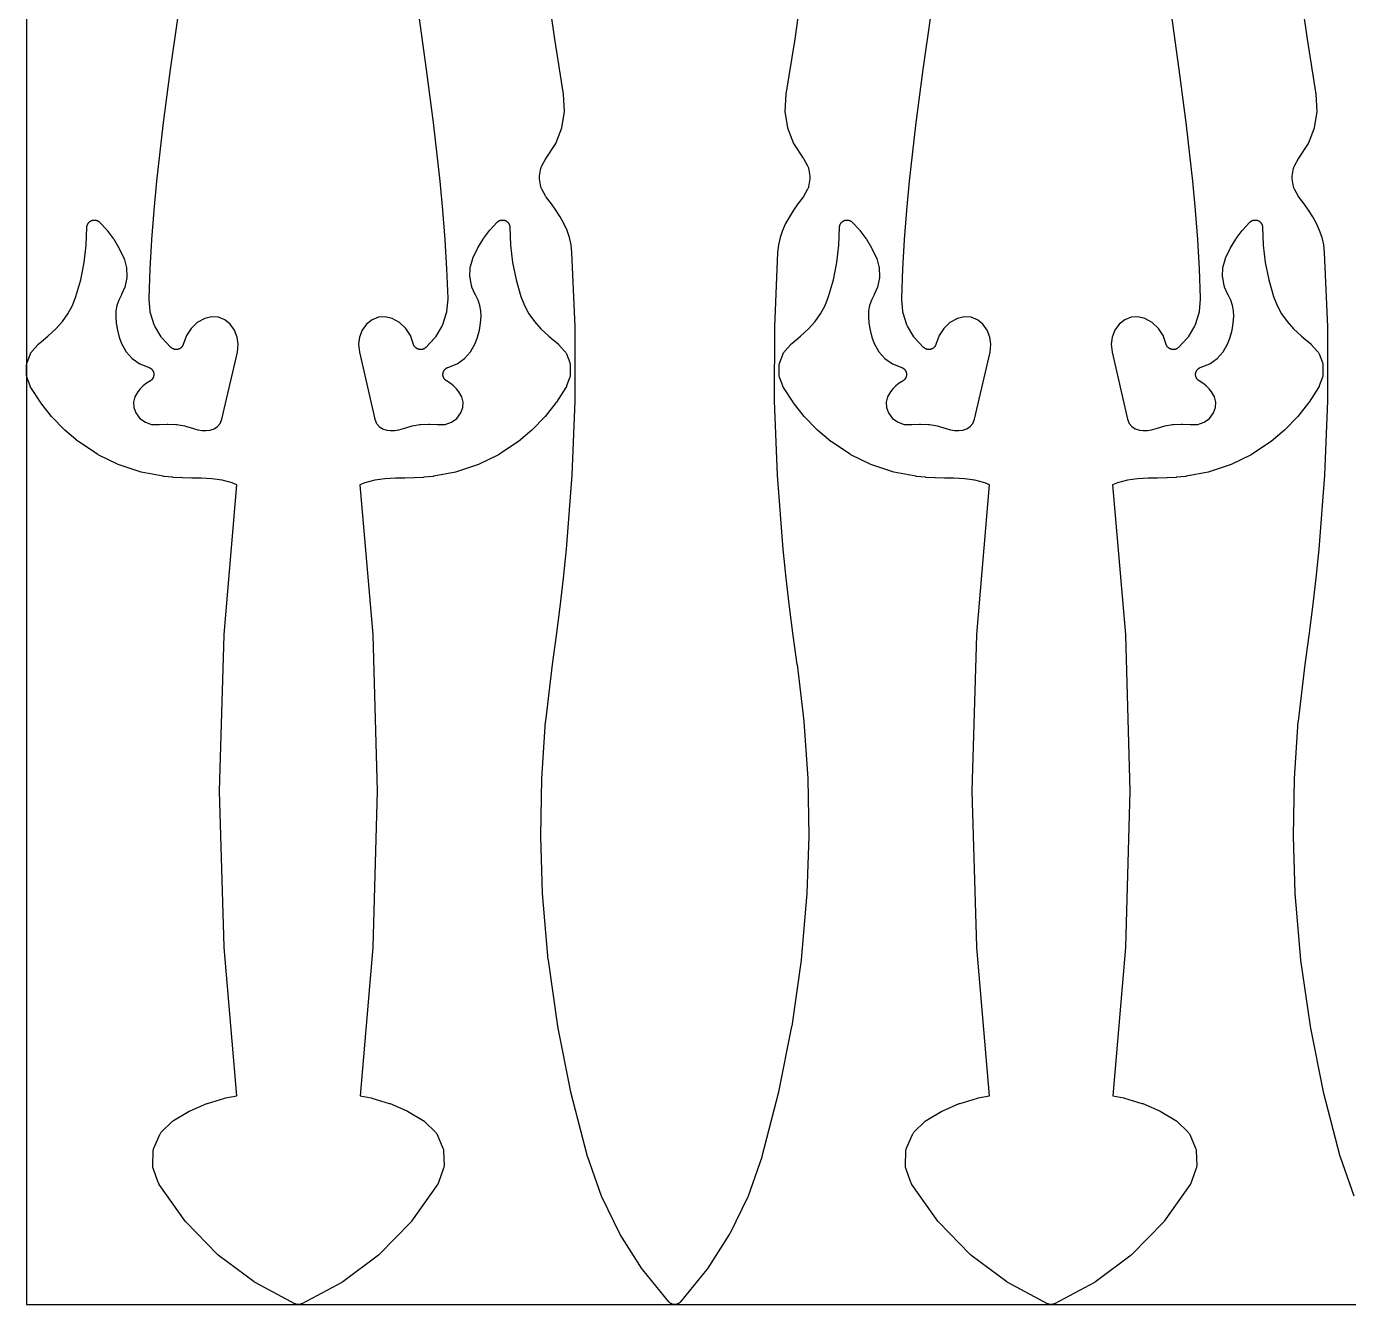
# Model space of a CAD drawing. Header units: metres. Extents: x 0 to 3000, y 0 to 1240.
# Drawn here: x 0 to 351.3, y 0 to 339.7 of the extents above; entities that cross this region are included whole.
import ezdxf

# ---------------------------------------------------------------- set-up
doc = ezdxf.new("R2010")
doc.units = ezdxf.units.M

msp = doc.modelspace()

# ---------------------------------------------------------------- linework, layer by layer
at = {"color": 7}
msp.add_lwpolyline([(0, 0), (3000, 0), (3000, 1240), (0, 1240), (0, 0)], close=True, dxfattribs=at)
at = {"color": 1}
for points in [[(206.26, 351.08), (204.14, 336.32), (204.14, 336.29), (201.82, 321.67), (201.56, 317.08), (202.25, 312.71), (203.84, 308.58), (206.42, 304.66), (206.45, 304.61), (206.49, 304.55), (207.58, 302.62), (207.66, 302.47), (207.72, 302.31), (207.77, 302.14), (207.81, 301.97), (208.17, 299.85), (208.2, 299.62), (208.2, 299.4), (208.17, 299.17), (207.81, 297.05), (207.77, 296.88), (207.72, 296.72), (207.66, 296.56), (207.58, 296.4), (206.49, 294.47), (206.46, 294.43), (206.44, 294.39), (206.41, 294.35), (206.38, 294.31), (206.35, 294.27), (206.32, 294.23), (205.02, 292.56), (203.83, 290.86), (202.73, 289.11), (201.74, 287.33), (200.88, 285.48), (200.24, 283.57), (199.8, 281.61), (199.57, 279.57), (198.75, 259.88), (198.72, 240.15), (199.48, 220.44), (201.02, 200.75), (201.82, 193.09), (202.71, 185.42), (203.69, 177.77), (204.75, 170.11), (204.75, 170.09), (204.76, 170.07), (206.55, 155.03), (206.56, 154.93), (207.59, 139.82), (207.59, 139.72), (207.86, 124.58), (207.86, 124.48), (207.37, 109.34), (207.37, 109.28), (207.36, 109.23), (205.85, 91.61), (205.84, 91.5), (203.35, 74), (203.33, 73.89), (199.88, 56.55), (199.85, 56.44), (195.44, 39.32), (195.41, 39.23), (195.39, 39.15), (191.75, 28.82), (191.66, 28.61), (186.88, 18.8), (186.76, 18.6), (180.88, 9.4), (180.74, 9.21), (173.81, 0.73), (173.81, 0.73), (173.81, 0.73), (173.74, 0.66), (173.68, 0.59), (173.68, 0.59), (173.67, 0.58), (173.6, 0.52), (173.53, 0.46), (173.53, 0.45), (173.53, 0.45), (173.45, 0.4), (173.38, 0.34), (173.37, 0.34), (173.37, 0.33), (173.29, 0.29), (173.21, 0.24), (173.2, 0.24), (173.2, 0.23), (173.12, 0.19), (173.03, 0.15), (173.03, 0.15), (173.02, 0.15), (172.93, 0.12), (172.85, 0.09), (172.84, 0.09), (172.84, 0.08), (172.75, 0.06), (172.66, 0.04), (172.65, 0.04), (172.65, 0.04), (172.56, 0.02), (172.46, 0.01), (172.46, 0.01), (172.45, 0.01), (172.36, 0), (172.27, 0), (172.26, 0), (172.26, 0), (172.16, 0), (172.07, 0.01), (172.07, 0.01), (172.06, 0.01), (171.97, 0.02), (171.88, 0.04), (171.87, 0.04), (171.87, 0.04), (171.78, 0.06), (171.69, 0.08), (171.68, 0.09), (171.68, 0.09), (171.59, 0.12), (171.5, 0.15), (171.5, 0.15), (171.49, 0.15), (171.41, 0.19), (171.32, 0.23), (171.32, 0.24), (171.32, 0.24), (171.23, 0.29), (171.15, 0.33), (171.15, 0.34), (171.15, 0.34), (171.07, 0.4), (171, 0.45), (170.99, 0.45), (170.99, 0.46), (170.92, 0.52), (170.85, 0.58), (170.85, 0.59), (170.84, 0.59), (170.78, 0.66), (170.72, 0.73), (170.72, 0.73), (170.71, 0.73), (163.78, 9.21), (163.65, 9.4), (157.76, 18.6), (157.65, 18.8), (152.86, 28.61), (152.77, 28.82), (149.14, 39.15), (149.11, 39.23), (149.09, 39.32), (144.67, 56.44), (144.65, 56.55), (141.19, 73.89), (141.17, 74), (138.68, 91.5), (138.67, 91.61), (137.16, 109.23), (137.16, 109.28), (137.15, 109.34), (136.66, 124.48), (136.66, 124.58), (136.93, 139.72), (136.94, 139.82), (137.97, 154.93), (137.98, 155.03), (139.77, 170.07), (139.77, 170.09), (139.77, 170.11), (140.84, 177.77), (141.81, 185.42), (142.7, 193.09), (143.5, 200.75), (145.05, 220.44), (145.81, 240.15), (145.78, 259.88), (144.95, 279.57), (144.72, 281.61), (144.28, 283.57), (143.64, 285.48), (142.79, 287.33), (141.79, 289.11), (140.69, 290.86), (139.51, 292.56), (138.2, 294.23), (138.17, 294.27), (138.14, 294.31), (138.12, 294.35), (138.09, 294.39), (138.06, 294.43), (138.04, 294.47), (136.94, 296.4), (136.87, 296.56), (136.8, 296.72), (136.75, 296.88), (136.71, 297.05), (136.35, 299.17), (136.32, 299.4), (136.32, 299.62), (136.35, 299.85), (136.71, 301.97), (136.75, 302.14), (136.8, 302.31), (136.87, 302.47), (136.94, 302.62), (138.04, 304.55), (138.07, 304.61), (138.11, 304.66), (140.68, 308.58), (142.28, 312.71), (142.97, 317.08), (142.7, 321.67), (140.38, 336.29), (140.38, 336.32), (138.26, 351.08)], [(352.77, 28.82), (349.14, 39.15), (349.11, 39.23), (349.09, 39.32), (344.67, 56.44), (344.65, 56.55), (341.19, 73.89), (341.17, 74), (338.68, 91.5), (338.67, 91.61), (337.16, 109.23), (337.16, 109.28), (337.15, 109.34), (336.66, 124.48), (336.66, 124.58), (336.93, 139.72), (336.94, 139.82), (337.97, 154.93), (337.98, 155.03), (339.77, 170.07), (339.77, 170.09), (339.77, 170.11), (340.84, 177.77), (341.81, 185.42), (342.7, 193.09), (343.5, 200.75), (345.05, 220.44), (345.81, 240.15), (345.78, 259.88), (344.95, 279.57), (344.72, 281.61), (344.28, 283.57), (343.64, 285.48), (342.79, 287.33), (341.79, 289.11), (340.69, 290.86), (339.51, 292.56), (338.2, 294.23), (338.17, 294.27), (338.14, 294.31), (338.12, 294.35), (338.09, 294.39), (338.06, 294.43), (338.04, 294.47), (336.94, 296.4), (336.87, 296.56), (336.8, 296.72), (336.75, 296.88), (336.71, 297.05), (336.35, 299.17), (336.32, 299.4), (336.32, 299.62), (336.35, 299.85), (336.71, 301.97), (336.75, 302.14), (336.8, 302.31), (336.87, 302.47), (336.94, 302.62), (338.04, 304.55), (338.07, 304.61), (338.11, 304.66), (340.68, 308.58), (342.28, 312.71), (342.97, 317.08), (342.7, 321.67), (340.38, 336.29), (340.38, 336.32), (338.26, 351.08)], [(104.14, 342.98), (106.26, 328.22), (106.26, 328.19), (108.16, 313.4), (108.16, 313.37), (109.84, 298.56), (109.84, 298.54), (109.84, 298.53), (110.58, 290.81), (110.59, 290.77), (111.18, 283.04), (111.18, 283), (111.63, 275.26), (111.63, 275.22), (111.93, 267.47), (111.93, 267.45), (111.93, 267.42), (111.93, 267.35), (111.93, 267.28), (111.93, 267.25), (111.93, 267.23), (111.65, 263.94), (111.62, 263.72), (111.56, 263.5), (110.57, 260.4), (110.49, 260.19), (110.39, 259.99), (108.74, 257.18), (108.61, 257), (108.47, 256.82), (106.2, 254.43), (106.14, 254.37), (106.08, 254.31), (106.07, 254.3), (106.06, 254.29), (105.99, 254.24), (105.93, 254.19), (105.92, 254.18), (105.9, 254.17), (105.83, 254.13), (105.76, 254.08), (105.75, 254.07), (105.74, 254.07), (105.66, 254.03), (105.59, 253.99), (105.58, 253.98), (105.56, 253.98), (105.49, 253.95), (105.41, 253.91), (105.39, 253.91), (105.38, 253.91), (105.3, 253.88), (105.22, 253.86), (105.21, 253.86), (105.19, 253.85), (105.11, 253.84), (105.03, 253.82), (105.01, 253.82), (105, 253.82), (104.92, 253.81), (104.83, 253.8), (104.82, 253.8), (104.8, 253.8), (104.72, 253.8), (104.64, 253.81), (104.62, 253.81), (104.61, 253.81), (104.52, 253.82), (104.44, 253.83), (104.43, 253.83), (104.41, 253.83), (104.33, 253.85), (104.25, 253.87), (104.23, 253.87), (104.22, 253.87), (104.14, 253.9), (104.06, 253.92), (104.05, 253.93), (104.03, 253.93), (103.96, 253.97), (103.88, 254), (103.87, 254.01), (103.85, 254.01), (103.78, 254.05), (103.71, 254.09), (103.7, 254.1), (103.68, 254.11), (103.61, 254.16), (103.55, 254.2), (103.53, 254.21), (103.52, 254.22), (103.46, 254.28), (103.39, 254.33), (103.38, 254.34), (103.37, 254.35), (103.32, 254.41), (103.26, 254.47), (103.25, 254.48), (103.24, 254.49), (103.19, 254.56), (103.13, 254.62), (103.13, 254.63), (103.12, 254.64), (103.07, 254.72), (103.03, 254.78), (103.02, 254.8), (103.01, 254.81), (102.97, 254.88), (102.93, 254.96), (102.93, 254.97), (102.92, 254.99), (102.89, 255.06), (102.86, 255.14), (102.02, 257.54), (100.78, 259.43), (99.13, 260.97), (97.15, 262.07), (95.32, 262.5), (93.52, 262.37), (91.84, 261.72), (90.37, 260.54), (89.23, 258.95), (88.51, 257.13), (88.24, 255.2), (88.47, 253.1), (92.59, 235.32), (93.05, 234.17), (93.72, 233.34), (94.6, 232.74), (95.73, 232.39), (96.76, 232.29), (97.87, 232.33), (98.98, 232.51), (100.17, 232.85), (102.23, 233.46), (102.46, 233.51), (104.57, 233.86), (104.8, 233.89), (106.94, 234), (107.18, 233.99), (109.23, 233.86), (111.25, 233.91), (112.92, 234.48), (114.36, 235.51), (115.45, 236.97), (115.95, 238.36), (116.04, 239.8), (115.72, 241.22), (114.94, 242.6), (114.28, 243.37), (113.48, 244.15), (112.61, 244.84), (111.59, 245.5), (111.57, 245.51), (111.54, 245.53), (111.49, 245.57), (111.43, 245.61), (111.41, 245.63), (111.39, 245.65), (111.34, 245.69), (111.28, 245.74), (111.26, 245.76), (111.24, 245.78), (111.2, 245.83), (111.15, 245.88), (111.13, 245.91), (111.11, 245.93), (111.07, 245.98), (111.03, 246.04), (111.01, 246.06), (111, 246.09), (110.96, 246.15), (110.93, 246.21), (110.91, 246.23), (110.9, 246.26), (110.87, 246.32), (110.84, 246.38), (110.83, 246.41), (110.82, 246.44), (110.79, 246.5), (110.77, 246.57), (110.76, 246.59), (110.75, 246.62), (110.74, 246.69), (110.72, 246.76), (110.71, 246.78), (110.71, 246.81), (110.7, 246.88), (110.69, 246.95), (110.69, 246.98), (110.68, 247.01), (110.68, 247.08), (110.67, 247.14), (110.68, 247.17), (110.67, 247.2), (110.68, 247.27), (110.68, 247.34), (110.68, 247.37), (110.69, 247.4), (110.7, 247.47), (110.71, 247.54), (110.71, 247.56), (110.72, 247.59), (110.74, 247.66), (110.75, 247.73), (110.76, 247.75), (110.77, 247.78), (110.79, 247.85), (110.81, 247.91), (110.83, 247.94), (110.84, 247.97), (110.87, 248.03), (110.9, 248.09), (110.91, 248.12), (110.92, 248.14), (110.96, 248.2), (110.99, 248.26), (111.01, 248.28), (111.03, 248.31), (111.07, 248.36), (111.11, 248.42), (111.13, 248.44), (111.14, 248.47), (111.19, 248.52), (111.24, 248.57), (111.26, 248.59), (111.28, 248.61), (111.33, 248.66), (111.38, 248.7), (111.4, 248.72), (111.42, 248.74), (111.48, 248.78), (111.54, 248.82), (111.56, 248.84), (111.58, 248.85), (111.64, 248.89), (111.7, 248.93), (111.73, 248.94), (111.75, 248.95), (111.82, 248.98), (111.88, 249.01), (111.91, 249.02), (111.93, 249.03), (114.42, 250.03), (116.41, 251.41), (118.03, 253.2), (119.26, 255.4), (119.88, 257.11), (120.36, 258.93), (120.67, 260.79), (120.8, 262.65), (120.73, 264.12), (120.47, 265.54), (120.01, 266.92), (119.29, 268.34), (119.28, 268.38), (119.25, 268.43), (118.39, 270.38), (118.31, 270.59), (118.25, 270.82), (117.87, 272.89), (117.84, 273.12), (117.84, 273.35), (117.93, 275.45), (117.95, 275.68), (118.01, 275.91), (118.59, 277.96), (118.61, 278.02), (118.63, 278.09), (118.64, 278.12), (118.65, 278.15), (118.68, 278.21), (118.71, 278.27), (119.86, 280.69), (119.95, 280.87), (121.34, 283.16), (121.45, 283.32), (123.06, 285.46), (123.19, 285.61), (125.01, 287.58), (125.01, 287.58), (125.01, 287.59), (125.08, 287.65), (125.15, 287.72), (125.15, 287.72), (125.15, 287.72), (125.23, 287.78), (125.3, 287.84), (125.3, 287.84), (125.31, 287.85), (125.39, 287.9), (125.47, 287.95), (125.47, 287.95), (125.47, 287.95), (125.56, 288), (125.64, 288.04), (125.64, 288.04), (125.65, 288.04), (125.73, 288.08), (125.82, 288.11), (125.83, 288.12), (125.83, 288.12), (125.92, 288.14), (126.01, 288.17), (126.01, 288.17), (126.02, 288.17), (126.11, 288.19), (126.2, 288.21), (126.21, 288.21), (126.21, 288.21), (126.3, 288.21), (126.4, 288.22), (126.4, 288.22), (126.41, 288.22), (126.5, 288.22), (126.6, 288.22), (126.6, 288.22), (126.6, 288.22), (126.7, 288.21), (126.79, 288.2), (126.79, 288.2), (126.8, 288.2), (126.89, 288.18), (126.98, 288.16), (126.99, 288.16), (126.99, 288.16), (127.08, 288.13), (127.17, 288.1), (127.17, 288.1), (127.18, 288.1), (127.26, 288.06), (127.35, 288.02), (127.35, 288.02), (127.36, 288.02), (127.44, 287.98), (127.52, 287.93), (127.53, 287.93), (127.53, 287.93), (127.61, 287.87), (127.68, 287.82), (127.69, 287.82), (127.69, 287.82), (127.76, 287.75), (127.84, 287.69), (127.84, 287.69), (127.84, 287.69), (127.91, 287.62), (127.97, 287.55), (127.97, 287.55), (127.98, 287.55), (128.04, 287.47), (128.1, 287.4), (128.1, 287.4), (128.1, 287.39), (128.15, 287.31), (128.2, 287.24), (128.2, 287.23), (128.21, 287.23), (128.25, 287.15), (128.29, 287.06), (128.29, 287.06), (128.3, 287.06), (128.33, 286.97), (128.37, 286.88), (128.37, 286.88), (128.37, 286.87), (128.4, 286.78), (128.42, 286.69), (128.42, 286.69), (128.42, 286.69), (128.44, 286.59), (128.46, 286.5), (128.46, 286.5), (128.46, 286.49), (128.47, 286.4), (128.48, 286.3), (128.48, 286.3), (128.48, 286.3), (128.65, 281.55), (129.19, 276.93), (130.1, 272.36), (131.38, 267.89), (132.32, 265.52), (133.52, 263.3), (134.97, 261.25), (136.69, 259.33), (137.74, 258.33), (138.85, 257.32), (139.99, 256.35), (141.18, 255.39), (141.23, 255.34), (141.28, 255.3), (141.3, 255.28), (141.33, 255.26), (141.37, 255.21), (141.42, 255.16), (143.1, 253.26), (143.22, 253.12), (143.32, 252.97), (143.4, 252.82), (143.47, 252.65), (144.36, 250.35), (144.41, 250.19), (144.45, 250.02), (144.48, 249.84), (144.49, 249.67), (144.52, 247.21), (144.52, 247.03), (144.5, 246.85), (144.46, 246.67), (144.41, 246.5), (143.55, 244.12), (143.54, 244.08), (143.53, 244.05), (143.5, 243.99), (143.5, 243.99), (143.48, 243.93), (143.46, 243.9), (143.45, 243.87), (143.41, 243.82), (143.38, 243.76), (143.37, 243.73), (143.35, 243.7), (140.82, 239.8), (140.71, 239.64), (137.82, 236.02), (137.69, 235.87), (134.46, 232.54), (134.32, 232.41), (130.77, 229.41), (130.76, 229.4), (130.75, 229.38), (130.68, 229.34), (130.62, 229.29), (130.6, 229.28), (130.59, 229.27), (125.66, 225.99), (125.43, 225.86), (120.13, 223.27), (119.89, 223.17), (114.3, 221.31), (114.04, 221.24), (108.23, 220.13), (108.14, 220.12), (108.06, 220.1), (105.62, 219.85), (105.55, 219.84), (103.11, 219.67), (103.04, 219.67), (100.59, 219.58), (100.52, 219.58), (98.1, 219.59), (95.27, 219.48), (92.55, 219.07), (89.9, 218.36), (88.61, 217.85), (92.01, 178.05), (92.02, 177.94), (93.19, 136.55), (93.19, 136.44), (92.02, 95.05), (92.01, 94.93), (88.64, 55.46), (91.59, 54.92), (91.82, 54.87), (96.42, 53.47), (96.63, 53.39), (101.04, 51.46), (101.25, 51.36), (105.41, 48.93), (105.46, 48.9), (105.51, 48.87), (105.54, 48.85), (105.58, 48.82), (105.62, 48.79), (105.66, 48.76), (105.7, 48.73), (105.73, 48.7), (105.77, 48.66), (105.81, 48.63), (108.68, 45.79), (108.81, 45.65), (108.93, 45.5), (109.03, 45.34), (109.11, 45.17), (110.67, 41.59), (110.73, 41.41), (110.78, 41.23), (110.82, 41.05), (110.83, 40.86), (110.98, 36.96), (110.97, 36.77), (110.95, 36.58), (110.92, 36.4), (110.86, 36.21), (109.5, 32.42), (109.47, 32.35), (109.44, 32.28), (109.43, 32.26), (109.42, 32.24), (109.38, 32.17), (109.35, 32.1), (109.34, 32.08), (109.33, 32.06), (109.29, 32), (109.25, 31.94), (102.32, 22.16), (102.22, 22.03), (102.12, 21.92), (93.81, 13.38), (93.7, 13.27), (93.58, 13.17), (84.05, 6.02), (83.92, 5.93), (83.79, 5.85), (73.2, 0.23), (73.12, 0.19), (73.03, 0.15), (73.03, 0.15), (73.02, 0.15), (72.93, 0.12), (72.85, 0.09), (72.84, 0.09), (72.84, 0.08), (72.75, 0.06), (72.66, 0.04), (72.65, 0.04), (72.65, 0.04), (72.56, 0.02), (72.46, 0.01), (72.46, 0.01), (72.45, 0.01), (72.36, 0), (72.27, 0), (72.26, 0), (72.26, 0), (72.16, 0), (72.07, 0.01), (72.07, 0.01), (72.06, 0.01), (71.97, 0.02), (71.88, 0.04), (71.87, 0.04), (71.87, 0.04), (71.78, 0.06), (71.69, 0.08), (71.68, 0.09), (71.68, 0.09), (71.59, 0.12), (71.5, 0.15), (71.5, 0.15), (71.49, 0.15), (71.41, 0.19), (71.32, 0.23), (60.74, 5.85), (60.6, 5.93), (60.48, 6.02), (50.95, 13.17), (50.83, 13.27), (50.71, 13.38), (42.4, 21.92), (42.3, 22.03), (42.2, 22.16), (35.28, 31.94), (35.24, 32), (35.2, 32.06), (35.19, 32.08), (35.17, 32.1), (35.14, 32.17), (35.1, 32.24), (35.09, 32.26), (35.08, 32.28), (35.06, 32.35), (35.03, 32.42), (33.66, 36.21), (33.61, 36.4), (33.57, 36.58), (33.55, 36.77), (33.55, 36.96), (33.69, 40.86), (33.71, 41.05), (33.74, 41.23), (33.79, 41.41), (33.86, 41.59), (35.41, 45.17), (35.5, 45.34), (35.6, 45.5), (35.71, 45.65), (35.84, 45.79), (38.71, 48.63), (38.75, 48.66), (38.79, 48.7), (38.83, 48.73), (38.86, 48.76), (38.9, 48.79), (38.95, 48.82), (38.98, 48.85), (39.02, 48.87), (39.07, 48.9), (39.11, 48.93), (43.28, 51.36), (43.49, 51.46), (47.89, 53.39), (48.11, 53.47), (52.71, 54.87), (52.93, 54.92), (55.89, 55.46), (52.51, 94.93), (52.51, 95.05), (51.33, 136.44), (51.33, 136.55), (52.51, 177.94), (52.51, 178.05), (55.91, 217.85), (54.63, 218.36), (51.97, 219.07), (49.25, 219.48), (46.42, 219.59), (44.01, 219.58), (43.94, 219.58), (41.49, 219.67), (41.42, 219.67), (38.97, 219.84), (38.9, 219.85), (36.46, 220.1), (36.38, 220.12), (36.3, 220.13), (30.48, 221.24), (30.23, 221.31), (24.64, 223.17), (24.39, 223.27), (19.09, 225.86), (18.86, 225.99), (13.93, 229.27), (13.92, 229.28), (13.91, 229.29), (13.84, 229.34), (13.78, 229.38), (13.76, 229.4), (13.75, 229.41), (10.2, 232.41), (10.06, 232.54), (6.83, 235.87), (6.7, 236.02), (3.82, 239.64), (3.7, 239.8), (1.18, 243.7), (1.16, 243.73), (1.14, 243.76), (1.11, 243.82), (1.08, 243.87), (1.06, 243.9), (1.05, 243.93), (1.02, 243.99), (1, 244.05), (0.99, 244.08), (0.97, 244.12), (0.12, 246.5), (0.06, 246.67), (0.03, 246.85), (0.01, 247.03), (0, 247.21), (0.04, 249.67), (0.05, 249.84), (0.07, 250.02), (0.11, 250.19), (0.17, 250.35), (1.05, 252.65), (1.12, 252.82), (1.21, 252.97), (1.31, 253.12), (1.42, 253.26), (3.1, 255.16), (3.15, 255.21), (3.2, 255.26), (3.22, 255.28), (3.24, 255.3), (3.29, 255.34), (3.34, 255.39), (4.53, 256.35), (5.67, 257.32), (6.78, 258.33), (7.83, 259.33), (9.56, 261.25), (11.01, 263.3), (12.21, 265.52), (13.15, 267.89), (14.42, 272.36), (15.33, 276.93), (15.88, 281.55), (16.05, 286.3), (16.05, 286.3), (16.05, 286.3), (16.06, 286.4), (16.06, 286.49), (16.07, 286.5), (16.07, 286.5), (16.08, 286.59), (16.1, 286.69), (16.1, 286.69), (16.1, 286.69), (16.13, 286.78), (16.16, 286.87), (16.16, 286.88), (16.16, 286.88), (16.19, 286.97), (16.23, 287.06), (16.23, 287.06), (16.23, 287.06), (16.27, 287.15), (16.32, 287.23), (16.32, 287.23), (16.32, 287.24), (16.37, 287.31), (16.42, 287.39), (16.43, 287.4), (16.43, 287.4), (16.49, 287.47), (16.55, 287.55), (16.55, 287.55), (16.55, 287.55), (16.62, 287.62), (16.68, 287.69), (16.69, 287.69), (16.69, 287.69), (16.76, 287.75), (16.83, 287.82), (16.84, 287.82), (16.84, 287.82), (16.92, 287.87), (17, 287.93), (17, 287.93), (17, 287.93), (17.08, 287.98), (17.17, 288.02), (17.17, 288.02), (17.17, 288.02), (17.26, 288.06), (17.35, 288.1), (17.35, 288.1), (17.35, 288.1), (17.44, 288.13), (17.54, 288.16), (17.54, 288.16), (17.54, 288.16), (17.63, 288.18), (17.73, 288.2), (17.73, 288.2), (17.73, 288.2), (17.83, 288.21), (17.92, 288.22), (17.93, 288.22), (17.93, 288.22), (18.02, 288.22), (18.12, 288.22), (18.12, 288.22), (18.12, 288.22), (18.22, 288.21), (18.31, 288.21), (18.32, 288.21), (18.32, 288.21), (18.41, 288.19), (18.51, 288.17), (18.51, 288.17), (18.51, 288.17), (18.6, 288.14), (18.7, 288.12), (18.7, 288.12), (18.7, 288.11), (18.79, 288.08), (18.88, 288.04), (18.88, 288.04), (18.88, 288.04), (18.97, 288), (19.05, 287.95), (19.05, 287.95), (19.06, 287.95), (19.14, 287.9), (19.22, 287.85), (19.22, 287.84), (19.22, 287.84), (19.3, 287.78), (19.37, 287.72), (19.37, 287.72), (19.37, 287.72), (19.44, 287.65), (19.51, 287.59), (19.51, 287.58), (19.51, 287.58), (21.34, 285.61), (21.46, 285.46), (23.07, 283.32), (23.19, 283.16), (24.57, 280.87), (24.67, 280.69), (25.82, 278.27), (25.84, 278.21), (25.87, 278.15), (25.88, 278.12), (25.89, 278.09), (25.91, 278.02), (25.94, 277.96), (26.52, 275.91), (26.57, 275.68), (26.59, 275.45), (26.69, 273.35), (26.69, 273.12), (26.66, 272.89), (26.27, 270.82), (26.21, 270.59), (26.13, 270.38), (25.27, 268.43), (25.25, 268.38), (25.23, 268.34), (24.52, 266.92), (24.06, 265.54), (23.79, 264.12), (23.73, 262.65), (23.86, 260.79), (24.16, 258.93), (24.64, 257.11), (25.26, 255.4), (26.49, 253.2), (28.12, 251.41), (30.1, 250.03), (32.59, 249.03), (32.62, 249.02), (32.65, 249.01), (32.71, 248.98), (32.77, 248.95), (32.8, 248.94), (32.82, 248.93), (32.88, 248.89), (32.94, 248.85), (32.96, 248.84), (32.99, 248.82), (33.04, 248.78), (33.1, 248.74), (33.12, 248.72), (33.14, 248.7), (33.19, 248.66), (33.25, 248.61), (33.27, 248.59), (33.29, 248.57), (33.33, 248.52), (33.38, 248.47), (33.4, 248.44), (33.42, 248.42), (33.46, 248.36), (33.5, 248.31), (33.51, 248.28), (33.53, 248.26), (33.57, 248.2), (33.6, 248.14), (33.61, 248.12), (33.63, 248.09), (33.66, 248.03), (33.69, 247.97), (33.7, 247.94), (33.71, 247.91), (33.73, 247.85), (33.76, 247.78), (33.76, 247.75), (33.77, 247.73), (33.79, 247.66), (33.81, 247.59), (33.81, 247.56), (33.82, 247.54), (33.83, 247.47), (33.84, 247.4), (33.84, 247.37), (33.84, 247.34), (33.85, 247.27), (33.85, 247.2), (33.85, 247.17), (33.85, 247.14), (33.84, 247.08), (33.84, 247.01), (33.84, 246.98), (33.84, 246.95), (33.83, 246.88), (33.82, 246.81), (33.81, 246.78), (33.8, 246.76), (33.79, 246.69), (33.77, 246.62), (33.76, 246.59), (33.75, 246.57), (33.73, 246.5), (33.71, 246.44), (33.69, 246.41), (33.68, 246.38), (33.65, 246.32), (33.63, 246.26), (33.61, 246.23), (33.6, 246.21), (33.56, 246.15), (33.53, 246.09), (33.51, 246.06), (33.49, 246.04), (33.45, 245.98), (33.41, 245.93), (33.39, 245.91), (33.37, 245.88), (33.33, 245.83), (33.28, 245.78), (33.26, 245.76), (33.24, 245.74), (33.19, 245.69), (33.14, 245.65), (33.11, 245.63), (33.09, 245.61), (33.04, 245.57), (32.98, 245.53), (32.96, 245.51), (32.93, 245.5), (31.91, 244.84), (31.04, 244.15), (30.24, 243.37), (29.58, 242.6), (28.81, 241.22), (28.49, 239.8), (28.57, 238.36), (29.08, 236.97), (30.17, 235.51), (31.6, 234.48), (33.27, 233.91), (35.3, 233.86), (37.35, 233.99), (37.58, 234), (39.72, 233.89), (39.95, 233.86), (42.07, 233.51), (42.29, 233.46), (44.35, 232.85), (45.55, 232.51), (46.65, 232.33), (47.77, 232.29), (48.79, 232.39), (49.92, 232.74), (50.8, 233.34), (51.47, 234.17), (51.93, 235.32), (56.06, 253.1), (56.28, 255.2), (56.01, 257.13), (55.29, 258.95), (54.15, 260.54), (52.68, 261.72), (51, 262.37), (49.2, 262.5), (47.37, 262.07), (45.39, 260.97), (43.74, 259.43), (42.5, 257.54), (41.66, 255.14), (41.63, 255.06), (41.6, 254.99), (41.6, 254.97), (41.59, 254.96), (41.55, 254.88), (41.51, 254.81), (41.51, 254.8), (41.5, 254.78), (41.45, 254.72), (41.41, 254.64), (41.4, 254.63), (41.39, 254.62), (41.34, 254.56), (41.29, 254.49), (41.28, 254.48), (41.27, 254.47), (41.21, 254.41), (41.15, 254.35), (41.14, 254.34), (41.13, 254.33), (41.07, 254.28), (41, 254.22), (40.99, 254.21), (40.98, 254.2), (40.91, 254.16), (40.84, 254.11), (40.83, 254.1), (40.82, 254.09), (40.74, 254.05), (40.67, 254.01), (40.66, 254.01), (40.64, 254), (40.57, 253.97), (40.49, 253.93), (40.48, 253.93), (40.46, 253.92), (40.38, 253.9), (40.3, 253.87), (40.29, 253.87), (40.28, 253.87), (40.19, 253.85), (40.11, 253.83), (40.1, 253.83), (40.08, 253.83), (40, 253.82), (39.92, 253.81), (39.9, 253.81), (39.89, 253.81), (39.8, 253.8), (39.72, 253.8), (39.71, 253.8), (39.69, 253.8), (39.61, 253.81), (39.52, 253.82), (39.51, 253.82), (39.5, 253.82), (39.41, 253.84), (39.33, 253.85), (39.32, 253.86), (39.3, 253.86), (39.22, 253.88), (39.14, 253.91), (39.13, 253.91), (39.11, 253.91), (39.04, 253.95), (38.96, 253.98), (38.95, 253.98), (38.93, 253.99), (38.86, 254.03), (38.78, 254.07), (38.77, 254.07), (38.76, 254.08), (38.69, 254.13), (38.62, 254.17), (38.61, 254.18), (38.6, 254.19), (38.53, 254.24), (38.47, 254.29), (38.45, 254.3), (38.44, 254.31), (38.38, 254.37), (38.32, 254.43), (36.06, 256.82), (35.91, 257), (35.79, 257.18), (34.13, 259.99), (34.03, 260.19), (33.95, 260.4), (32.96, 263.5), (32.9, 263.72), (32.87, 263.94), (32.6, 267.23), (32.6, 267.25), (32.59, 267.28), (32.59, 267.35), (32.59, 267.42), (32.59, 267.45), (32.59, 267.47), (32.89, 275.22), (32.89, 275.26), (33.34, 283), (33.34, 283.04), (33.94, 290.77), (33.94, 290.81), (34.68, 298.53), (34.69, 298.54), (34.69, 298.56), (36.36, 313.37), (36.37, 313.4), (38.26, 328.19), (38.26, 328.22), (40.38, 342.98)], [(304.14, 342.98), (306.26, 328.22), (306.26, 328.19), (308.16, 313.4), (308.16, 313.37), (309.84, 298.56), (309.84, 298.54), (309.84, 298.53), (310.58, 290.81), (310.59, 290.77), (311.18, 283.04), (311.18, 283), (311.63, 275.26), (311.63, 275.22), (311.93, 267.47), (311.93, 267.45), (311.93, 267.42), (311.93, 267.35), (311.93, 267.28), (311.93, 267.25), (311.93, 267.23), (311.65, 263.94), (311.62, 263.72), (311.56, 263.5), (310.57, 260.4), (310.49, 260.19), (310.39, 259.99), (308.74, 257.18), (308.61, 257), (308.47, 256.82), (306.2, 254.43), (306.14, 254.37), (306.08, 254.31), (306.07, 254.3), (306.06, 254.29), (305.99, 254.24), (305.93, 254.19), (305.92, 254.18), (305.9, 254.17), (305.83, 254.13), (305.76, 254.08), (305.75, 254.07), (305.74, 254.07), (305.66, 254.03), (305.59, 253.99), (305.58, 253.98), (305.56, 253.98), (305.49, 253.95), (305.41, 253.91), (305.39, 253.91), (305.38, 253.91), (305.3, 253.88), (305.22, 253.86), (305.21, 253.86), (305.19, 253.85), (305.11, 253.84), (305.03, 253.82), (305.01, 253.82), (305, 253.82), (304.92, 253.81), (304.83, 253.8), (304.82, 253.8), (304.8, 253.8), (304.72, 253.8), (304.64, 253.81), (304.62, 253.81), (304.61, 253.81), (304.52, 253.82), (304.44, 253.83), (304.43, 253.83), (304.41, 253.83), (304.33, 253.85), (304.25, 253.87), (304.23, 253.87), (304.22, 253.87), (304.14, 253.9), (304.06, 253.92), (304.05, 253.93), (304.03, 253.93), (303.96, 253.97), (303.88, 254), (303.87, 254.01), (303.85, 254.01), (303.78, 254.05), (303.71, 254.09), (303.7, 254.1), (303.68, 254.11), (303.61, 254.16), (303.55, 254.2), (303.53, 254.21), (303.52, 254.22), (303.46, 254.28), (303.39, 254.33), (303.38, 254.34), (303.37, 254.35), (303.32, 254.41), (303.26, 254.47), (303.25, 254.48), (303.24, 254.49), (303.19, 254.56), (303.13, 254.62), (303.13, 254.63), (303.12, 254.64), (303.07, 254.72), (303.03, 254.78), (303.02, 254.8), (303.01, 254.81), (302.97, 254.88), (302.93, 254.96), (302.93, 254.97), (302.92, 254.99), (302.89, 255.06), (302.86, 255.14), (302.02, 257.54), (300.78, 259.43), (299.13, 260.97), (297.15, 262.07), (295.32, 262.5), (293.52, 262.37), (291.84, 261.72), (290.37, 260.54), (289.23, 258.95), (288.51, 257.13), (288.24, 255.2), (288.47, 253.1), (292.59, 235.32), (293.05, 234.17), (293.72, 233.34), (294.6, 232.74), (295.73, 232.39), (296.76, 232.29), (297.87, 232.33), (298.98, 232.51), (300.17, 232.85), (302.23, 233.46), (302.46, 233.51), (304.57, 233.86), (304.8, 233.89), (306.94, 234), (307.18, 233.99), (309.23, 233.86), (311.25, 233.91), (312.92, 234.48), (314.36, 235.51), (315.45, 236.97), (315.95, 238.36), (316.04, 239.8), (315.72, 241.22), (314.94, 242.6), (314.28, 243.37), (313.48, 244.15), (312.61, 244.84), (311.59, 245.5), (311.57, 245.51), (311.54, 245.53), (311.49, 245.57), (311.43, 245.61), (311.41, 245.63), (311.39, 245.65), (311.34, 245.69), (311.28, 245.74), (311.26, 245.76), (311.24, 245.78), (311.2, 245.83), (311.15, 245.88), (311.13, 245.91), (311.11, 245.93), (311.07, 245.98), (311.03, 246.04), (311.01, 246.06), (311, 246.09), (310.96, 246.15), (310.93, 246.21), (310.91, 246.23), (310.9, 246.26), (310.87, 246.32), (310.84, 246.38), (310.83, 246.41), (310.82, 246.44), (310.79, 246.5), (310.77, 246.57), (310.76, 246.59), (310.75, 246.62), (310.74, 246.69), (310.72, 246.76), (310.71, 246.78), (310.71, 246.81), (310.7, 246.88), (310.69, 246.95), (310.69, 246.98), (310.68, 247.01), (310.68, 247.08), (310.67, 247.14), (310.68, 247.17), (310.67, 247.2), (310.68, 247.27), (310.68, 247.34), (310.68, 247.37), (310.69, 247.4), (310.7, 247.47), (310.71, 247.54), (310.71, 247.56), (310.72, 247.59), (310.74, 247.66), (310.75, 247.73), (310.76, 247.75), (310.77, 247.78), (310.79, 247.85), (310.81, 247.91), (310.83, 247.94), (310.84, 247.97), (310.87, 248.03), (310.9, 248.09), (310.91, 248.12), (310.92, 248.14), (310.96, 248.2), (310.99, 248.26), (311.01, 248.28), (311.03, 248.31), (311.07, 248.36), (311.11, 248.42), (311.13, 248.44), (311.14, 248.47), (311.19, 248.52), (311.24, 248.57), (311.26, 248.59), (311.28, 248.61), (311.33, 248.66), (311.38, 248.7), (311.4, 248.72), (311.42, 248.74), (311.48, 248.78), (311.54, 248.82), (311.56, 248.84), (311.58, 248.85), (311.64, 248.89), (311.7, 248.93), (311.73, 248.94), (311.75, 248.95), (311.82, 248.98), (311.88, 249.01), (311.91, 249.02), (311.93, 249.03), (314.42, 250.03), (316.41, 251.41), (318.03, 253.2), (319.26, 255.4), (319.88, 257.11), (320.36, 258.93), (320.67, 260.79), (320.8, 262.65), (320.73, 264.12), (320.47, 265.54), (320.01, 266.92), (319.29, 268.34), (319.28, 268.38), (319.25, 268.43), (318.39, 270.38), (318.31, 270.59), (318.25, 270.82), (317.87, 272.89), (317.84, 273.12), (317.84, 273.35), (317.93, 275.45), (317.95, 275.68), (318.01, 275.91), (318.59, 277.96), (318.61, 278.02), (318.63, 278.09), (318.64, 278.12), (318.65, 278.15), (318.68, 278.21), (318.71, 278.27), (319.86, 280.69), (319.95, 280.87), (321.34, 283.16), (321.45, 283.32), (323.06, 285.46), (323.19, 285.61), (325.01, 287.58), (325.01, 287.58), (325.01, 287.59), (325.08, 287.65), (325.15, 287.72), (325.15, 287.72), (325.15, 287.72), (325.23, 287.78), (325.3, 287.84), (325.3, 287.84), (325.31, 287.85), (325.39, 287.9), (325.47, 287.95), (325.47, 287.95), (325.47, 287.95), (325.56, 288), (325.64, 288.04), (325.64, 288.04), (325.65, 288.04), (325.73, 288.08), (325.82, 288.11), (325.83, 288.12), (325.83, 288.12), (325.92, 288.14), (326.01, 288.17), (326.01, 288.17), (326.02, 288.17), (326.11, 288.19), (326.2, 288.21), (326.21, 288.21), (326.21, 288.21), (326.3, 288.21), (326.4, 288.22), (326.4, 288.22), (326.41, 288.22), (326.5, 288.22), (326.6, 288.22), (326.6, 288.22), (326.6, 288.22), (326.7, 288.21), (326.79, 288.2), (326.79, 288.2), (326.8, 288.2), (326.89, 288.18), (326.98, 288.16), (326.99, 288.16), (326.99, 288.16), (327.08, 288.13), (327.17, 288.1), (327.17, 288.1), (327.18, 288.1), (327.26, 288.06), (327.35, 288.02), (327.35, 288.02), (327.36, 288.02), (327.44, 287.98), (327.52, 287.93), (327.53, 287.93), (327.53, 287.93), (327.61, 287.87), (327.68, 287.82), (327.69, 287.82), (327.69, 287.82), (327.76, 287.75), (327.84, 287.69), (327.84, 287.69), (327.84, 287.69), (327.91, 287.62), (327.97, 287.55), (327.97, 287.55), (327.98, 287.55), (328.04, 287.47), (328.1, 287.4), (328.1, 287.4), (328.1, 287.39), (328.15, 287.31), (328.2, 287.24), (328.2, 287.23), (328.21, 287.23), (328.25, 287.15), (328.29, 287.06), (328.29, 287.06), (328.3, 287.06), (328.33, 286.97), (328.37, 286.88), (328.37, 286.88), (328.37, 286.87), (328.4, 286.78), (328.42, 286.69), (328.42, 286.69), (328.42, 286.69), (328.44, 286.59), (328.46, 286.5), (328.46, 286.5), (328.46, 286.49), (328.47, 286.4), (328.48, 286.3), (328.48, 286.3), (328.48, 286.3), (328.65, 281.55), (329.19, 276.93), (330.1, 272.36), (331.38, 267.89), (332.32, 265.52), (333.52, 263.3), (334.97, 261.25), (336.69, 259.33), (337.74, 258.33), (338.85, 257.32), (339.99, 256.35), (341.18, 255.39), (341.23, 255.34), (341.28, 255.3), (341.3, 255.28), (341.33, 255.26), (341.37, 255.21), (341.42, 255.16), (343.1, 253.26), (343.22, 253.12), (343.32, 252.97), (343.4, 252.82), (343.47, 252.65), (344.36, 250.35), (344.41, 250.19), (344.45, 250.02), (344.48, 249.84), (344.49, 249.67), (344.52, 247.21), (344.52, 247.03), (344.5, 246.85), (344.46, 246.67), (344.41, 246.5), (343.55, 244.12), (343.54, 244.08), (343.53, 244.05), (343.5, 243.99), (343.5, 243.99), (343.48, 243.93), (343.46, 243.9), (343.45, 243.87), (343.41, 243.82), (343.38, 243.76), (343.37, 243.73), (343.35, 243.7), (340.82, 239.8), (340.71, 239.64), (337.82, 236.02), (337.69, 235.87), (334.46, 232.54), (334.32, 232.41), (330.77, 229.41), (330.76, 229.4), (330.75, 229.38), (330.68, 229.34), (330.62, 229.29), (330.6, 229.28), (330.59, 229.27), (325.66, 225.99), (325.43, 225.86), (320.13, 223.27), (319.89, 223.17), (314.3, 221.31), (314.04, 221.24), (308.23, 220.13), (308.14, 220.12), (308.06, 220.1), (305.62, 219.85), (305.55, 219.84), (303.11, 219.67), (303.04, 219.67), (300.59, 219.58), (300.52, 219.58), (298.1, 219.59), (295.27, 219.48), (292.55, 219.07), (289.9, 218.36), (288.61, 217.85), (292.01, 178.05), (292.02, 177.94), (293.19, 136.55), (293.19, 136.44), (292.02, 95.05), (292.01, 94.93), (288.64, 55.46), (291.59, 54.92), (291.82, 54.87), (296.42, 53.47), (296.63, 53.39), (301.04, 51.46), (301.25, 51.36), (305.41, 48.93), (305.46, 48.9), (305.51, 48.87), (305.54, 48.85), (305.58, 48.82), (305.62, 48.79), (305.66, 48.76), (305.7, 48.73), (305.73, 48.7), (305.77, 48.66), (305.81, 48.63), (308.68, 45.79), (308.81, 45.65), (308.93, 45.5), (309.03, 45.34), (309.11, 45.17), (310.67, 41.59), (310.73, 41.41), (310.78, 41.23), (310.82, 41.05), (310.83, 40.86), (310.98, 36.96), (310.97, 36.77), (310.95, 36.58), (310.92, 36.4), (310.86, 36.21), (309.5, 32.42), (309.47, 32.35), (309.44, 32.28), (309.43, 32.26), (309.42, 32.24), (309.38, 32.17), (309.35, 32.1), (309.34, 32.08), (309.33, 32.06), (309.29, 32), (309.25, 31.94), (302.32, 22.16), (302.22, 22.03), (302.12, 21.92), (293.81, 13.38), (293.7, 13.27), (293.58, 13.17), (284.05, 6.02), (283.92, 5.93), (283.79, 5.85), (273.2, 0.23), (273.12, 0.19), (273.03, 0.15), (273.03, 0.15), (273.02, 0.15), (272.93, 0.12), (272.85, 0.09), (272.84, 0.09), (272.84, 0.08), (272.75, 0.06), (272.66, 0.04), (272.65, 0.04), (272.65, 0.04), (272.56, 0.02), (272.46, 0.01), (272.46, 0.01), (272.45, 0.01), (272.36, 0), (272.27, 0), (272.26, 0), (272.26, 0), (272.16, 0), (272.07, 0.01), (272.07, 0.01), (272.06, 0.01), (271.97, 0.02), (271.88, 0.04), (271.87, 0.04), (271.87, 0.04), (271.78, 0.06), (271.69, 0.08), (271.68, 0.09), (271.68, 0.09), (271.59, 0.12), (271.5, 0.15), (271.5, 0.15), (271.49, 0.15), (271.41, 0.19), (271.32, 0.23), (260.74, 5.85), (260.6, 5.93), (260.48, 6.02), (250.95, 13.17), (250.83, 13.27), (250.71, 13.38), (242.4, 21.92), (242.3, 22.03), (242.2, 22.16), (235.28, 31.94), (235.24, 32), (235.2, 32.06), (235.19, 32.08), (235.17, 32.1), (235.14, 32.17), (235.1, 32.24), (235.09, 32.26), (235.08, 32.28), (235.06, 32.35), (235.03, 32.42), (233.66, 36.21), (233.61, 36.4), (233.57, 36.58), (233.55, 36.77), (233.55, 36.96), (233.69, 40.86), (233.71, 41.05), (233.74, 41.23), (233.79, 41.41), (233.86, 41.59), (235.41, 45.17), (235.5, 45.34), (235.6, 45.5), (235.71, 45.65), (235.84, 45.79), (238.71, 48.63), (238.75, 48.66), (238.79, 48.7), (238.83, 48.73), (238.86, 48.76), (238.9, 48.79), (238.95, 48.82), (238.98, 48.85), (239.02, 48.87), (239.07, 48.9), (239.11, 48.93), (243.28, 51.36), (243.49, 51.46), (247.89, 53.39), (248.11, 53.47), (252.71, 54.87), (252.93, 54.92), (255.89, 55.46), (252.51, 94.93), (252.51, 95.05), (251.33, 136.44), (251.33, 136.55), (252.51, 177.94), (252.51, 178.05), (255.91, 217.85), (254.63, 218.36), (251.97, 219.07), (249.25, 219.48), (246.42, 219.59), (244.01, 219.58), (243.94, 219.58), (241.49, 219.67), (241.42, 219.67), (238.97, 219.84), (238.9, 219.85), (236.46, 220.1), (236.38, 220.12), (236.3, 220.13), (230.48, 221.24), (230.23, 221.31), (224.64, 223.17), (224.39, 223.27), (219.09, 225.86), (218.86, 225.99), (213.93, 229.27), (213.92, 229.28), (213.91, 229.29), (213.84, 229.34), (213.78, 229.38), (213.76, 229.4), (213.75, 229.41), (210.2, 232.41), (210.06, 232.54), (206.83, 235.87), (206.7, 236.02), (203.82, 239.64), (203.7, 239.8), (201.18, 243.7), (201.16, 243.73), (201.14, 243.76), (201.11, 243.82), (201.08, 243.87), (201.06, 243.9), (201.05, 243.93), (201.02, 243.99), (201, 244.05), (200.99, 244.08), (200.97, 244.12), (200.12, 246.5), (200.06, 246.67), (200.03, 246.85), (200.01, 247.03), (200, 247.21), (200.04, 249.67), (200.05, 249.84), (200.07, 250.02), (200.11, 250.19), (200.17, 250.35), (201.05, 252.65), (201.12, 252.82), (201.21, 252.97), (201.31, 253.12), (201.42, 253.26), (203.1, 255.16), (203.15, 255.21), (203.2, 255.26), (203.22, 255.28), (203.24, 255.3), (203.29, 255.34), (203.34, 255.39), (204.53, 256.35), (205.67, 257.32), (206.78, 258.33), (207.83, 259.33), (209.56, 261.25), (211.01, 263.3), (212.21, 265.52), (213.15, 267.89), (214.42, 272.36), (215.33, 276.93), (215.88, 281.55), (216.05, 286.3), (216.05, 286.3), (216.05, 286.3), (216.06, 286.4), (216.06, 286.49), (216.07, 286.5), (216.07, 286.5), (216.08, 286.59), (216.1, 286.69), (216.1, 286.69), (216.1, 286.69), (216.13, 286.78), (216.16, 286.87), (216.16, 286.88), (216.16, 286.88), (216.19, 286.97), (216.23, 287.06), (216.23, 287.06), (216.23, 287.06), (216.27, 287.15), (216.32, 287.23), (216.32, 287.23), (216.32, 287.24), (216.37, 287.31), (216.42, 287.39), (216.43, 287.4), (216.43, 287.4), (216.49, 287.47), (216.55, 287.55), (216.55, 287.55), (216.55, 287.55), (216.62, 287.62), (216.68, 287.69), (216.69, 287.69), (216.69, 287.69), (216.76, 287.75), (216.83, 287.82), (216.84, 287.82), (216.84, 287.82), (216.92, 287.87), (217, 287.93), (217, 287.93), (217, 287.93), (217.08, 287.98), (217.17, 288.02), (217.17, 288.02), (217.17, 288.02), (217.26, 288.06), (217.35, 288.1), (217.35, 288.1), (217.35, 288.1), (217.44, 288.13), (217.54, 288.16), (217.54, 288.16), (217.54, 288.16), (217.63, 288.18), (217.73, 288.2), (217.73, 288.2), (217.73, 288.2), (217.83, 288.21), (217.92, 288.22), (217.93, 288.22), (217.93, 288.22), (218.02, 288.22), (218.12, 288.22), (218.12, 288.22), (218.12, 288.22), (218.22, 288.21), (218.31, 288.21), (218.32, 288.21), (218.32, 288.21), (218.41, 288.19), (218.51, 288.17), (218.51, 288.17), (218.51, 288.17), (218.6, 288.14), (218.7, 288.12), (218.7, 288.12), (218.7, 288.11), (218.79, 288.08), (218.88, 288.04), (218.88, 288.04), (218.88, 288.04), (218.97, 288), (219.05, 287.95), (219.05, 287.95), (219.06, 287.95), (219.14, 287.9), (219.22, 287.85), (219.22, 287.84), (219.22, 287.84), (219.3, 287.78), (219.37, 287.72), (219.37, 287.72), (219.37, 287.72), (219.44, 287.65), (219.51, 287.59), (219.51, 287.58), (219.51, 287.58), (221.34, 285.61), (221.46, 285.46), (223.07, 283.32), (223.19, 283.16), (224.57, 280.87), (224.67, 280.69), (225.82, 278.27), (225.84, 278.21), (225.87, 278.15), (225.88, 278.12), (225.89, 278.09), (225.91, 278.02), (225.94, 277.96), (226.52, 275.91), (226.57, 275.68), (226.59, 275.45), (226.69, 273.35), (226.69, 273.12), (226.66, 272.89), (226.27, 270.82), (226.21, 270.59), (226.13, 270.38), (225.27, 268.43), (225.25, 268.38), (225.23, 268.34), (224.52, 266.92), (224.06, 265.54), (223.79, 264.12), (223.73, 262.65), (223.86, 260.79), (224.16, 258.93), (224.64, 257.11), (225.26, 255.4), (226.49, 253.2), (228.12, 251.41), (230.1, 250.03), (232.59, 249.03), (232.62, 249.02), (232.65, 249.01), (232.71, 248.98), (232.77, 248.95), (232.8, 248.94), (232.82, 248.93), (232.88, 248.89), (232.94, 248.85), (232.96, 248.84), (232.99, 248.82), (233.04, 248.78), (233.1, 248.74), (233.12, 248.72), (233.14, 248.7), (233.19, 248.66), (233.25, 248.61), (233.27, 248.59), (233.29, 248.57), (233.33, 248.52), (233.38, 248.47), (233.4, 248.44), (233.42, 248.42), (233.46, 248.36), (233.5, 248.31), (233.51, 248.28), (233.53, 248.26), (233.57, 248.2), (233.6, 248.14), (233.61, 248.12), (233.63, 248.09), (233.66, 248.03), (233.69, 247.97), (233.7, 247.94), (233.71, 247.91), (233.73, 247.85), (233.76, 247.78), (233.76, 247.75), (233.77, 247.73), (233.79, 247.66), (233.81, 247.59), (233.81, 247.56), (233.82, 247.54), (233.83, 247.47), (233.84, 247.4), (233.84, 247.37), (233.84, 247.34), (233.85, 247.27), (233.85, 247.2), (233.85, 247.17), (233.85, 247.14), (233.84, 247.08), (233.84, 247.01), (233.84, 246.98), (233.84, 246.95), (233.83, 246.88), (233.82, 246.81), (233.81, 246.78), (233.8, 246.76), (233.79, 246.69), (233.77, 246.62), (233.76, 246.59), (233.75, 246.57), (233.73, 246.5), (233.71, 246.44), (233.69, 246.41), (233.68, 246.38), (233.65, 246.32), (233.63, 246.26), (233.61, 246.23), (233.6, 246.21), (233.56, 246.15), (233.53, 246.09), (233.51, 246.06), (233.49, 246.04), (233.45, 245.98), (233.41, 245.93), (233.39, 245.91), (233.37, 245.88), (233.33, 245.83), (233.28, 245.78), (233.26, 245.76), (233.24, 245.74), (233.19, 245.69), (233.14, 245.65), (233.11, 245.63), (233.09, 245.61), (233.04, 245.57), (232.98, 245.53), (232.96, 245.51), (232.93, 245.5), (231.91, 244.84), (231.04, 244.15), (230.24, 243.37), (229.58, 242.6), (228.81, 241.22), (228.49, 239.8), (228.57, 238.36), (229.08, 236.97), (230.17, 235.51), (231.6, 234.48), (233.27, 233.91), (235.3, 233.86), (237.35, 233.99), (237.58, 234), (239.72, 233.89), (239.95, 233.86), (242.07, 233.51), (242.29, 233.46), (244.35, 232.85), (245.55, 232.51), (246.65, 232.33), (247.77, 232.29), (248.79, 232.39), (249.92, 232.74), (250.8, 233.34), (251.47, 234.17), (251.93, 235.32), (256.06, 253.1), (256.28, 255.2), (256.01, 257.13), (255.29, 258.95), (254.15, 260.54), (252.68, 261.72), (251, 262.37), (249.2, 262.5), (247.37, 262.07), (245.39, 260.97), (243.74, 259.43), (242.5, 257.54), (241.66, 255.14), (241.63, 255.06), (241.6, 254.99), (241.6, 254.97), (241.59, 254.96), (241.55, 254.88), (241.51, 254.81), (241.51, 254.8), (241.5, 254.78), (241.45, 254.72), (241.41, 254.64), (241.4, 254.63), (241.39, 254.62), (241.34, 254.56), (241.29, 254.49), (241.28, 254.48), (241.27, 254.47), (241.21, 254.41), (241.15, 254.35), (241.14, 254.34), (241.13, 254.33), (241.07, 254.28), (241, 254.22), (240.99, 254.21), (240.98, 254.2), (240.91, 254.16), (240.84, 254.11), (240.83, 254.1), (240.82, 254.09), (240.74, 254.05), (240.67, 254.01), (240.66, 254.01), (240.64, 254), (240.57, 253.97), (240.49, 253.93), (240.48, 253.93), (240.46, 253.92), (240.38, 253.9), (240.3, 253.87), (240.29, 253.87), (240.28, 253.87), (240.19, 253.85), (240.11, 253.83), (240.1, 253.83), (240.08, 253.83), (240, 253.82), (239.92, 253.81), (239.9, 253.81), (239.89, 253.81), (239.8, 253.8), (239.72, 253.8), (239.71, 253.8), (239.69, 253.8), (239.61, 253.81), (239.52, 253.82), (239.51, 253.82), (239.5, 253.82), (239.41, 253.84), (239.33, 253.85), (239.32, 253.86), (239.3, 253.86), (239.22, 253.88), (239.14, 253.91), (239.13, 253.91), (239.11, 253.91), (239.04, 253.95), (238.96, 253.98), (238.95, 253.98), (238.93, 253.99), (238.86, 254.03), (238.78, 254.07), (238.77, 254.07), (238.76, 254.08), (238.69, 254.13), (238.62, 254.17), (238.61, 254.18), (238.6, 254.19), (238.53, 254.24), (238.47, 254.29), (238.45, 254.3), (238.44, 254.31), (238.38, 254.37), (238.32, 254.43), (236.06, 256.82), (235.91, 257), (235.79, 257.18), (234.13, 259.99), (234.03, 260.19), (233.95, 260.4), (232.96, 263.5), (232.9, 263.72), (232.87, 263.94), (232.6, 267.23), (232.6, 267.25), (232.59, 267.28), (232.59, 267.35), (232.59, 267.42), (232.59, 267.45), (232.59, 267.47), (232.89, 275.22), (232.89, 275.26), (233.34, 283), (233.34, 283.04), (233.94, 290.77), (233.94, 290.81), (234.68, 298.53), (234.69, 298.54), (234.69, 298.56), (236.36, 313.37), (236.37, 313.4), (238.26, 328.19), (238.26, 328.22), (240.38, 342.98)]]:
    msp.add_lwpolyline(points, dxfattribs=at)

doc.saveas('drawing.dxf')
